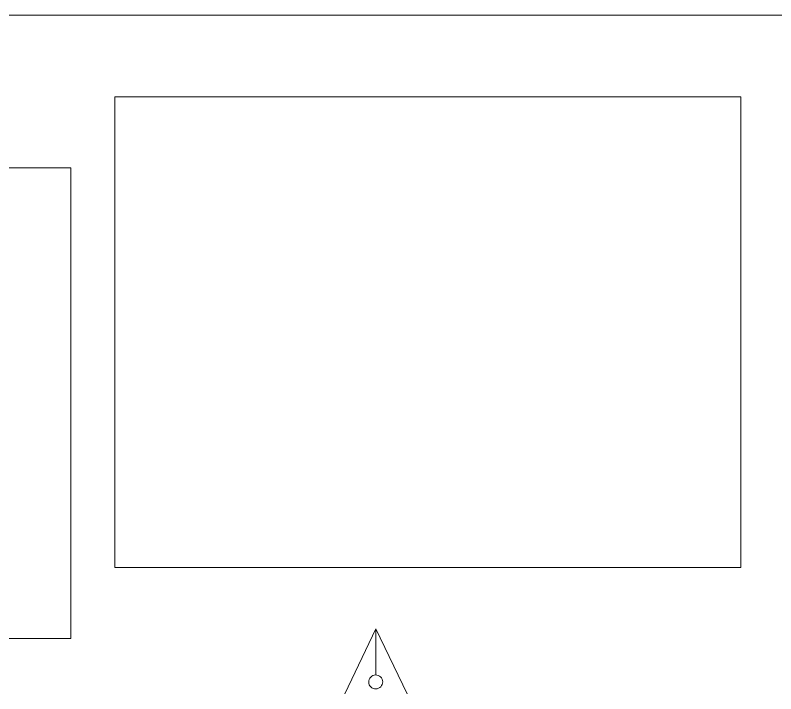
# Model space of a CAD drawing. Header units: feet. Extents: x 2814058 to 2855058, y -67651 to -38951.
# Drawn here: x 2825131 to 2836248, y -48860 to -38951 of the extents above; entities that cross this region are included whole.
import ezdxf

# ---------------------------------------------------------------- set-up
doc = ezdxf.new("R2010")
doc.units = ezdxf.units.FT
doc.header["$MEASUREMENT"] = 0
doc.header["$XCLIPFRAME"] = 0
doc.layers.add('Drawing & Figure', color=7, linetype='Continuous')
doc.layers.add('Drawing & Figure_Pen_No__48', color=7, linetype='Continuous', lineweight=0, true_color=0xa80f02)
doc.layers.add('Shell - Roof_Pen_No__21', color=7, linetype='Continuous', lineweight=0)
picture_1 = doc.add_image_def('image2.jpg', size_in_pixel=(3280, 2464))
picture_2 = doc.add_image_def('image7.jpg', size_in_pixel=(3280, 2464))

msp = doc.modelspace()

# ---------------------------------------------------------------- linework, layer by layer
at = {"layer": 'Drawing & Figure_Pen_No__48', "color": 14, "linetype": 'Continuous', "lineweight": 0, "true_color": 0xa80f02, "flags": 128}
for points in [[(2830403, -47912), (2829947, -48860)], [(2830403, -47912), (2830403, -48584)], [(2830403, -47912), (2830859, -48860)]]:
    msp.add_lwpolyline(points, dxfattribs=at)
msp.add_lwpolyline([(2830474, -48757, 0.414214), (2830471, -48613, 0.414214), (2830327, -48616, 0.414214), (2830330, -48760, 0.414214)], format="xyb", close=True, dxfattribs=at)
at = {"layer": 'Shell - Roof_Pen_No__21', "color": 7, "linetype": 'Continuous', "lineweight": 0}
msp.add_line((2814058, -38951), (2855058, -38951), dxfattribs=at)

# ---------------------------------------------------------------- pictures from other files: only their frames are drawn
at = {"layer": 'Drawing & Figure', "linetype": 'Continuous', "lineweight": 0}
image = msp.add_image(picture_1, insert=(2826587, -47017), size_in_units=(9151, 6875), dxfattribs=at)
image.set_boundary_path([(-0.5, -0.5), (3279.5, 2463.5)])
image = msp.add_image(picture_2, insert=(2816795, -48055), size_in_units=(9151, 6875), dxfattribs=at)
image.set_boundary_path([(-0.5, -0.5), (3279.5, 2463.5)])

doc.saveas('drawing.dxf')
